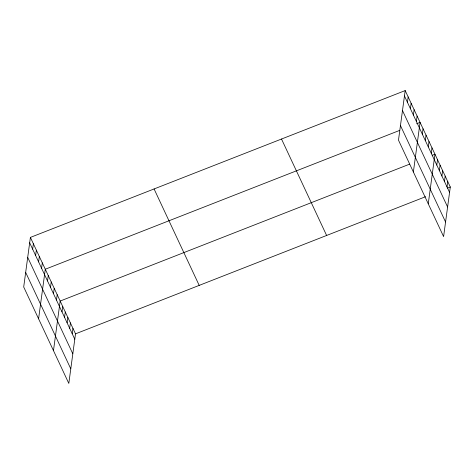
<?xml version="1.0" encoding="UTF-8"?>
<svg xmlns="http://www.w3.org/2000/svg" width="474" height="474" viewBox="0 0 474 474"><rect width="100%" height="100%" fill="white"/><g stroke="black" fill="none" stroke-linecap="round" stroke-linejoin="round"><path stroke-width="0.71" d="M30.401 237.409L23.7 286.989L68.813 383.425L75.514 333.844L30.401 237.409L405.187 90.575L450.3 187.011L443.599 236.591L398.486 140.156L405.187 90.575M32.653 249.158L33.381 243.772M35.627 255.522L36.356 250.142M38.607 261.891L39.336 256.505M41.582 268.254L42.31 262.869M38.584 318.812L45.291 269.232L399.464 130.474M47.536 280.981L48.265 275.601M50.517 287.345L51.245 281.965M53.491 293.714L54.22 288.328M56.471 300.078L57.2 294.692M53.473 350.636L60.174 301.055L409.542 164.182M62.005 311.904L62.734 306.524M64.559 317.373L65.288 311.987M67.118 322.835L67.847 317.45M69.672 328.298L70.401 322.918M72.232 333.767L72.955 328.381M407.439 102.325L408.167 96.939M410.419 108.688L411.142 103.308M413.393 115.058L414.122 109.672M416.373 121.421L417.096 116.035M413.375 171.979L420.077 122.399L416.64 123.744M422.328 134.148L423.051 128.768M425.302 140.511L426.031 135.131M428.283 146.881L429.006 141.495M431.257 153.244L431.986 147.858M428.259 203.802L434.96 154.222L432.217 155.3M436.791 165.071L437.52 159.691M439.345 170.539L440.073 165.153M441.904 176.002L442.633 170.616M444.458 181.465L445.187 176.085M447.018 186.934L447.746 181.548M75.514 333.844L425.563 196.704M447.551 188.089L450.3 187.011M404.464 95.961L449.571 192.397M402.491 110.543L447.598 206.978M400.459 125.569L445.566 222.004M281.509 139.03L326.622 235.465M154.086 188.954L199.193 285.389M29.672 242.795L74.785 339.23M27.705 257.376L72.812 353.811M25.673 272.402L70.78 368.837"/></g></svg>
